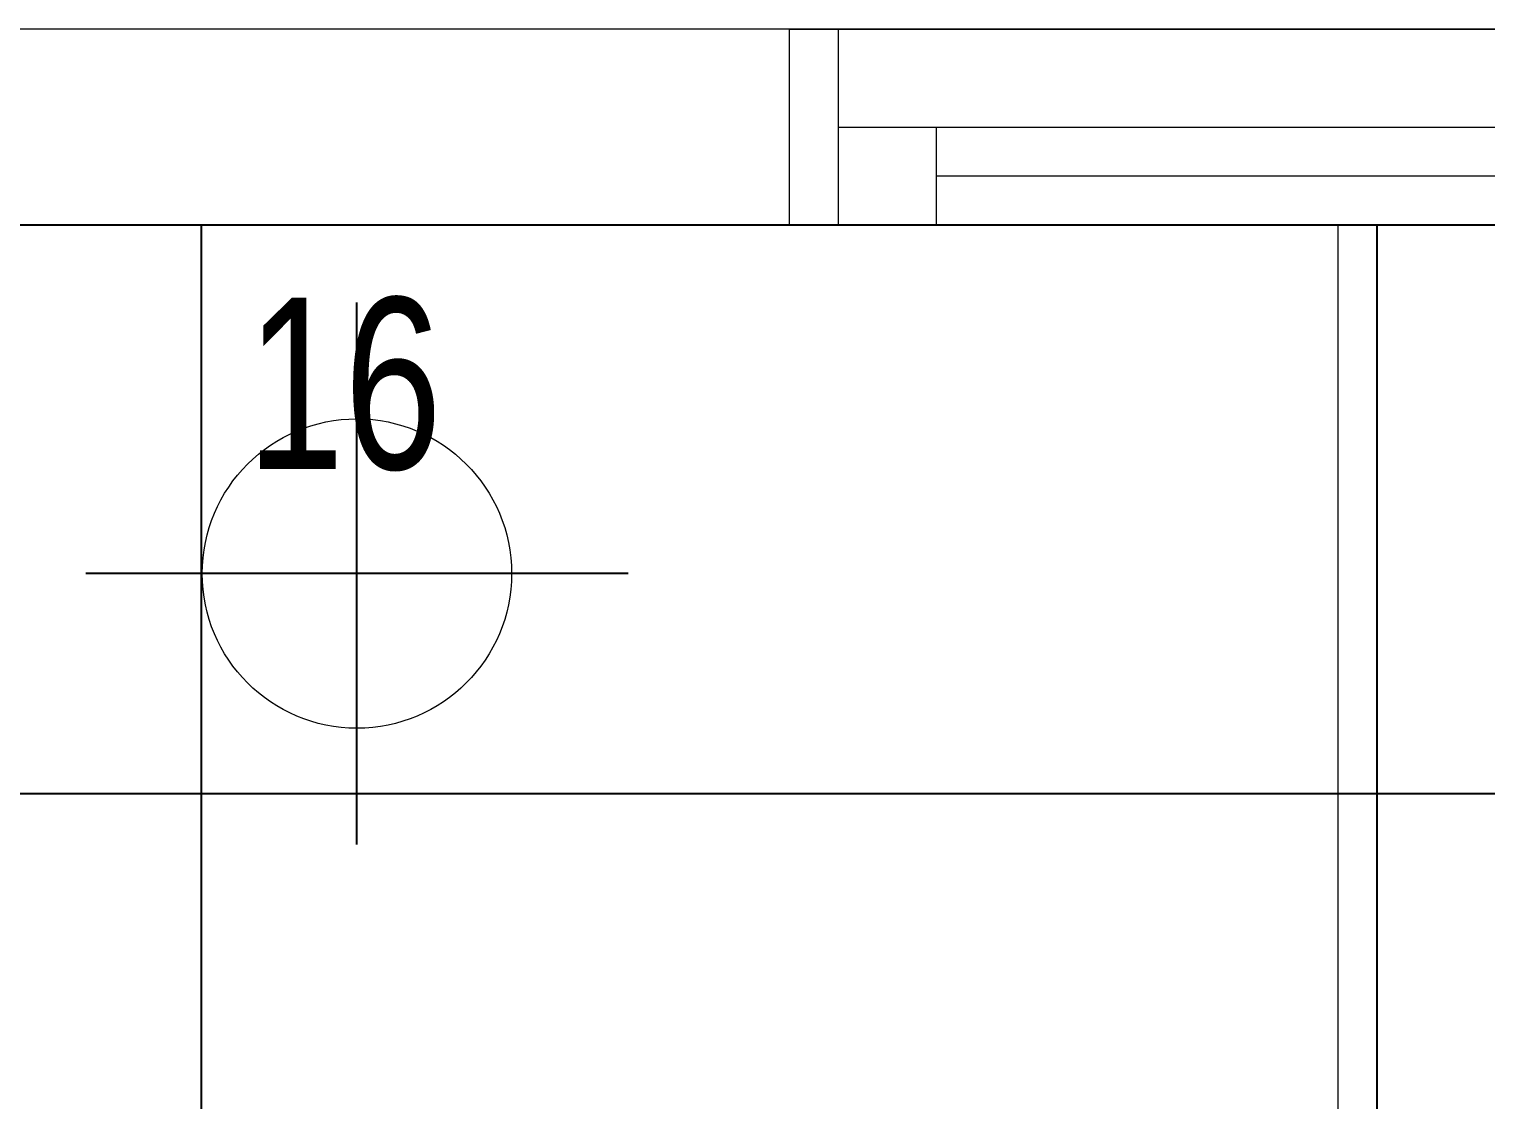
# Model space of a CAD drawing. Extents: x -509638 to 57327, y -29287 to 19916.
# Drawn here: x 39688 to 40431, y -3256 to -2710 of the extents above; entities that cross this region are included whole.
import ezdxf

# ---------------------------------------------------------------- set-up
doc = ezdxf.new("R2010")
doc.units = 0
doc.header["$LTSCALE"] = 0.25
doc.linetypes.add('DASHDOT', pattern=[25.4, 12.7, -6.35, 0, -6.35])
for name, color, linetype, lineweight in [('01-First Floor$0$72_EGR_EQP_TAG', 142, 'Continuous', 5), ('01-First Floor$0$Aluminum', 251, 'Continuous', 5), ('01-First Floor$0$LOADING', 253, 'Continuous', 5), ('01-First Floor$0$NEW Wall', 166, 'Continuous', 5), ('01-First Floor$0$Walls', 251, 'Continuous', 5), ('E-LITE-CLNG-CNDT', 6, 'DASHDOT', 35)]:
    doc.layers.add(name, color=color, linetype=linetype, lineweight=lineweight)
doc.layers.add('01-First Floor$0$FALSE CEILING', color=251, linetype='Continuous')
doc.styles.add('01-First Floor$0$X3G_ENTITY_257CFD', font='swisscl.ttf', dxfattribs={"height": 200})

# ---------------------------------------------------------------- blocks, each defined once
blk = doc.blocks.new('*X116')
at = {"color": 0}
for p, q in [((13, 1), (13, 1)), ((13, 1), (13, 1)), ((13, 1), (13, 1)), ((13, 1), (13, 1)), ((13, 1), (13, 1)), ((13, 1), (13, 1)), ((13, 1), (13, 1)), ((13, 1), (13, 1)), ((13, 1), (13, 1)), ((13, 1), (13, 1)), ((13, 1), (13, 1)), ((13, 1), (13, 1)), ((13, 1), (13, 1)), ((13, 1), (13, 1)), ((13, 1), (13, 1)), ((13, 1), (14, 1)), ((13, 1), (14, 1)), ((13, 1), (14, 1)), ((13, 1), (13, 1)), ((13, 1), (13, 1)), ((13, 1), (13, 1)), ((13, 1), (13, 1)), ((13, 1), (13, 1)), ((13, 1), (13, 1)), ((13, 1), (13, 1)), ((13, 1), (13, 1)), ((13, 1), (13, 1)), ((13, 1), (13, 1)), ((13, 1), (13, 1)), ((13, 1), (13, 1)), ((13, 1), (13, 1)), ((13, 1), (13, 1)), ((13, 1), (13, 1)), ((13, 1), (13, 1)), ((13, 1), (13, 1)), ((13, 1), (13, 1)), ((13, 1), (13, 1)), ((13, 1), (13, 1)), ((13, 1), (13, 1)), ((13, 1), (13, 1)), ((13, 1), (13, 1)), ((13, 1), (13, 1)), ((13, 1), (13, 1)), ((13, 1), (13, 1)), ((13, 1), (13, 1)), ((13, 1), (13, 1)), ((13, 1), (13, 1)), ((13, 1), (13, 1)), ((13, 1), (13, 1)), ((13, 1), (13, 1)), ((13, 1), (13, 1)), ((13, 1), (13, 1)), ((13, 1), (13, 1)), ((13, 1), (13, 1)), ((13, 1), (13, 1)), ((13, 1), (13, 1)), ((13, 1), (13, 1)), ((13, 1), (13, 1)), ((13, 1), (13, 1)), ((13, 1), (13, 1)), ((13, 1), (13, 1)), ((13, 1), (13, 1)), ((13, 1), (13, 1)), ((13, 1), (13, 1)), ((13, 1), (13, 1)), ((13, 1), (13, 1)), ((13, 1), (13, 1)), ((13, 1), (13, 1)), ((13, 1), (13, 1)), ((13, 1), (13, 1)), ((13, 1), (13, 1)), ((13, 1), (13, 1)), ((13, 1), (13, 1)), ((13, 1), (13, 1)), ((13, 1), (13, 1)), ((13, 1), (13, 1)), ((13, 1), (13, 1)), ((13, 1), (13, 1)), ((13, 1), (13, 1)), ((13, 1), (13, 1)), ((13, 1), (13, 1)), ((13, 1), (13, 1)), ((13, 1), (13, 1)), ((13, 1), (13, 1)), ((13, 1), (13, 1)), ((13, 1), (13, 1)), ((13, 1), (13, 1)), ((13, 1), (13, 1)), ((13, 1), (13, 1)), ((13, 1), (13, 1)), ((13, 1), (13, 1)), ((13, 1), (13, 1)), ((13, 1), (13, 1)), ((13, 1), (13, 1)), ((13, 1), (13, 1)), ((13, 1), (13, 1)), ((13, 1), (13, 1)), ((13, 1), (13, 1)), ((13, 1), (13, 1)), ((13, 1), (13, 1)), ((13, 1), (13, 1)), ((13, 1), (13, 1)), ((13, 1), (13, 1)), ((13, 1), (13, 1)), ((13, 1), (13, 1)), ((13, 1), (13, 1)), ((13, 1), (13, 1)), ((13, 1), (13, 1)), ((13, 1), (13, 1)), ((13, 1), (13, 1)), ((13, 1), (13, 1)), ((13, 1), (13, 1)), ((13, 1), (13, 1)), ((13, 1), (13, 1)), ((13, 1), (13, 1)), ((13, 1), (13, 1)), ((13, 1), (13, 1)), ((13, 1), (13, 1)), ((13, 1), (13, 1)), ((13, 1), (13, 1)), ((13, 1), (13, 1)), ((13, 1), (13, 1)), ((13, 1), (13, 1)), ((13, 1), (14, 1)), ((13, 0), (13, 0)), ((13, 0), (13, 0)), ((13, 0), (13, 0)), ((13, 0), (13, 0)), ((13, 0), (13, 0)), ((13, 0), (13, 0)), ((13, 0), (13, 0)), ((13, 0), (13, 0)), ((13, 0), (13, 0)), ((13, 0), (13, 0)), ((13, 0), (13, 0)), ((13, 0), (13, 0)), ((13, 0), (13, 0)), ((13, 0), (13, 0)), ((13, 0), (13, 0)), ((13, 0), (13, 0)), ((13, 0), (13, 0)), ((13, 0), (13, 0)), ((13, 0), (13, 0)), ((13, 0), (13, 0)), ((13, 0), (13, 0)), ((13, 0), (13, 0)), ((13, 0), (13, 0)), ((13, 0), (13, 0)), ((13, 0), (13, 0)), ((13, 0), (13, 0)), ((13, 0), (13, 0)), ((13, 0), (13, 0)), ((13, 0), (13, 0)), ((13, 0), (13, 0)), ((13, 0), (13, 0)), ((13, 0), (13, 0)), ((13, 0), (13, 0)), ((13, 0), (13, 0)), ((13, 0), (13, 0)), ((13, 0), (13, 0)), ((13, 0), (13, 0)), ((13, 0), (13, 0)), ((13, 0), (13, 0)), ((13, 0), (13, 0)), ((13, 0), (13, 0)), ((13, 0), (13, 0)), ((13, 0), (13, 0)), ((13, 0), (13, 0)), ((13, 0), (13, 0)), ((13, 0), (13, 0)), ((13, 0), (13, 0)), ((13, 0), (13, 0)), ((13, 0), (14, 0)), ((13, 0), (14, 0)), ((13, 0), (13, 0)), ((13, 0), (14, 0)), ((14, 1), (14, 1)), ((14, 1), (14, 1)), ((14, 1), (14, 1)), ((14, 1), (14, 1)), ((14, 1), (14, 1)), ((14, 1), (14, 1)), ((14, 1), (14, 1)), ((14, 1), (14, 1)), ((14, 1), (14, 1)), ((14, 1), (14, 1)), ((14, 1), (14, 1)), ((14, 1), (14, 1)), ((14, 1), (14, 1)), ((14, 1), (14, 1)), ((14, 1), (14, 1)), ((14, 1), (14, 1)), ((14, 1), (14, 1)), ((14, 1), (14, 1)), ((14, 1), (14, 1)), ((14, 1), (14, 1)), ((14, 1), (14, 1)), ((14, 1), (14, 1)), ((14, 1), (14, 1)), ((14, 1), (14, 1)), ((14, 1), (14, 1)), ((14, 1), (14, 1)), ((14, 1), (14, 1)), ((14, 1), (14, 1)), ((14, 1), (14, 1)), ((14, 1), (14, 1)), ((14, 1), (14, 1)), ((14, 1), (14, 1)), ((14, 1), (14, 1)), ((14, 1), (14, 1)), ((14, 1), (14, 1)), ((14, 1), (14, 1)), ((14, 1), (14, 1)), ((14, 1), (14, 1)), ((14, 1), (14, 1)), ((14, 1), (14, 1)), ((14, 1), (14, 1)), ((14, 1), (14, 1)), ((14, 1), (14, 1)), ((14, 1), (14, 1)), ((14, 1), (14, 1)), ((14, 1), (14, 1)), ((14, 1), (14, 1)), ((14, 1), (14, 1)), ((14, 1), (14, 1)), ((14, 1), (14, 1)), ((14, 1), (14, 1)), ((14, 1), (14, 1)), ((14, 1), (14, 1)), ((14, 1), (14, 1)), ((14, 1), (14, 1)), ((14, 1), (14, 1)), ((14, 1), (14, 1)), ((14, 1), (14, 1)), ((14, 1), (14, 1)), ((14, 1), (14, 1)), ((14, 1), (14, 1)), ((14, 1), (14, 1)), ((14, 1), (14, 1)), ((14, 1), (14, 1)), ((14, 1), (14, 1)), ((14, 1), (14, 1)), ((14, 1), (14, 1)), ((14, 1), (14, 1)), ((14, 1), (14, 1)), ((14, 1), (14, 1)), ((14, 1), (14, 1)), ((14, 1), (14, 1)), ((14, 1), (14, 1)), ((14, 1), (14, 1)), ((14, 1), (14, 1)), ((14, 1), (14, 1)), ((14, 1), (14, 1)), ((14, 1), (14, 1)), ((14, 1), (14, 1)), ((14, 1), (14, 1)), ((14, 1), (14, 1)), ((14, 1), (14, 1)), ((14, 1), (14, 1)), ((14, 1), (14, 1)), ((14, 1), (14, 1)), ((14, 1), (14, 1)), ((14, 1), (14, 1)), ((14, 1), (14, 1)), ((14, 1), (14, 1)), ((14, 1), (14, 1)), ((14, 1), (14, 1)), ((14, 1), (14, 1)), ((14, 1), (14, 1)), ((14, 1), (14, 1)), ((14, 0), (14, 0)), ((14, 0), (14, 0)), ((14, 0), (14, 0)), ((14, 0), (14, 0)), ((14, 0), (14, 0)), ((14, 0), (14, 0)), ((14, 0), (14, 0)), ((14, 0), (14, 0)), ((14, 0), (14, 0)), ((14, 0), (14, 0)), ((14, 0), (14, 0)), ((14, 0), (14, 0)), ((14, 0), (14, 0)), ((14, 0), (14, 0)), ((14, 0), (14, 0)), ((14, 0), (14, 0)), ((14, 0), (14, 0)), ((14, 0), (14, 0)), ((14, 0), (14, 0)), ((14, 0), (14, 0)), ((14, 0), (14, 0)), ((14, 0), (14, 0)), ((14, 0), (14, 0)), ((14, 0), (14, 0)), ((14, 0), (14, 0)), ((14, 0), (14, 0)), ((14, 0), (14, 0)), ((14, 0), (14, 0)), ((14, 0), (14, 0)), ((14, 0), (14, 0)), ((14, 0), (14, 0)), ((14, 0), (14, 0)), ((14, 0), (14, 0)), ((14, 0), (14, 0)), ((14, 0), (14, 0)), ((14, 0), (14, 0)), ((14, 0), (14, 0)), ((14, 0), (14, 0)), ((14, 0), (14, 0)), ((14, 0), (14, 0)), ((14, 0), (14, 0)), ((14, 0), (14, 0)), ((14, 0), (14, 0)), ((14, 0), (14, 0)), ((14, 0), (14, 0)), ((14, 0), (14, 0)), ((14, 0), (14, 0)), ((14, 0), (14, 0)), ((13, 0), (13, 0)), ((13, 0), (14, 0)), ((13, 0), (13, 0)), ((13, 0), (14, 0)), ((13, 0), (13, 0)), ((13, 0), (14, 0)), ((13, 0), (13, 0)), ((13, 0), (13, 0)), ((13, 0), (13, 0)), ((13, 0), (13, 0)), ((13, 0), (14, 0)), ((13, 0), (13, 0)), ((13, 0), (14, 0)), ((13, 0), (13, 0)), ((13, 0), (14, 0)), ((13, 0), (13, 0)), ((13, 0), (14, 0)), ((13, 0), (13, 0)), ((13, 0), (14, 0)), ((13, 0), (13, 0)), ((13, 0), (14, 0)), ((13, 0), (13, 0)), ((13, 0), (14, 0)), ((13, 0), (13, 0)), ((13, 0), (13, 0)), ((13, 0), (13, 0)), ((13, 0), (14, 0)), ((13, 0), (13, 0)), ((13, 0), (14, 0)), ((13, 0), (13, 0)), ((13, 0), (14, 0)), ((13, 0), (13, 0)), ((13, 0), (14, 0)), ((13, 0), (13, 0)), ((13, 0), (13, 0)), ((13, 0), (13, 0)), ((13, 0), (13, 0)), ((13, 0), (13, 0)), ((13, 0), (13, 0)), ((13, 0), (13, 0)), ((13, 0), (13, 0)), ((13, 0), (13, 0)), ((13, 0), (13, 0)), ((13, 0), (13, 0)), ((13, 0), (13, 0)), ((13, 0), (13, 0)), ((13, 0), (13, 0)), ((13, 0), (13, 0)), ((13, 0), (13, 0)), ((13, 0), (13, 0)), ((13, 0), (13, 0)), ((13, 0), (13, 0)), ((13, 0), (13, 0)), ((13, 0), (13, 0)), ((13, 0), (13, 0)), ((13, 0), (13, 0)), ((13, 0), (13, 0)), ((13, 0), (13, 0)), ((13, 0), (13, 0)), ((13, 0), (13, 0)), ((13, 0), (13, 0)), ((13, 0), (13, 0)), ((13, 0), (13, 0)), ((13, 0), (13, 0)), ((13, -1), (13, -1)), ((13, -1), (13, -1)), ((13, -1), (13, -1)), ((13, -1), (13, -1)), ((13, -1), (13, -1)), ((13, -1), (14, -1)), ((13, -1), (13, -1)), ((14, 0), (14, 0)), ((14, 0), (14, 0)), ((14, 0), (14, 0)), ((14, 0), (14, 0)), ((14, 0), (14, 0)), ((14, 0), (14, 0)), ((14, 0), (14, 0)), ((14, 0), (14, 0)), ((14, 0), (14, 0)), ((14, 0), (14, 0)), ((14, 0), (14, 0)), ((14, 0), (14, 0)), ((14, 0), (14, 0)), ((14, 0), (14, 0)), ((14, 0), (14, 0)), ((13, 0), (14, 0)), ((14, 0), (14, 0)), ((14, 0), (14, 0)), ((14, 0), (14, 0)), ((14, 0), (14, 0)), ((14, 0), (14, 0)), ((14, 0), (14, 0)), ((14, 0), (14, 0)), ((14, 0), (14, 0)), ((14, 0), (14, 0)), ((14, 0), (14, 0)), ((14, 0), (14, 0)), ((14, 0), (14, 0)), ((14, 0), (14, 0)), ((14, 0), (14, 0)), ((14, 0), (14, 0)), ((14, 0), (14, 0)), ((14, 0), (14, 0)), ((14, 0), (14, 0)), ((14, 0), (14, 0)), ((14, 0), (14, 0)), ((14, 0), (14, 0)), ((14, 0), (14, 0)), ((14, 0), (14, 0)), ((14, 0), (14, 0)), ((14, 0), (14, 0)), ((14, 0), (14, 0)), ((14, 0), (14, 0)), ((14, 0), (14, 0)), ((14, 0), (14, 0)), ((14, 0), (14, 0)), ((14, 0), (14, 0)), ((14, 0), (14, 0)), ((14, 0), (14, 0)), ((14, 0), (14, 0)), ((14, -1), (14, -1)), ((14, -1), (14, -1)), ((14, -1), (14, -1)), ((14, -1), (14, -1)), ((14, -1), (14, -1))]:
    blk.add_line(p, q, dxfattribs=at)
blk = doc.blocks.new('*X115')
at = {"color": 0}
for p, q in [((5, 3), (5, 3)), ((5, 3), (5, 3)), ((5, 3), (5, 3)), ((5, 3), (5, 3)), ((5, 3), (5, 3)), ((5, 3), (5, 3)), ((5, 3), (5, 3)), ((5, 3), (5, 3)), ((5, 3), (5, 3)), ((5, 3), (5, 3)), ((5, 3), (5, 3)), ((5, 3), (5, 3)), ((5, 3), (5, 3)), ((5, 3), (5, 3)), ((5, 3), (5, 3)), ((5, 3), (5, 3)), ((5, 3), (5, 3)), ((5, 3), (5, 3)), ((5, 3), (5, 3)), ((5, 3), (5, 3)), ((5, 3), (5, 3)), ((5, 3), (5, 3)), ((5, 3), (5, 3)), ((5, 3), (5, 3)), ((5, 3), (5, 3)), ((5, 3), (5, 3)), ((5, 3), (5, 3)), ((5, 3), (5, 3)), ((5, 3), (5, 3)), ((5, 3), (5, 3)), ((5, 3), (5, 3)), ((5, 3), (5, 3)), ((5, 3), (5, 3)), ((5, 3), (5, 3)), ((5, 3), (5, 3)), ((5, 3), (5, 3)), ((5, 3), (5, 3)), ((5, 3), (5, 3)), ((5, 3), (5, 3)), ((5, 3), (5, 3)), ((5, 3), (5, 3)), ((5, 3), (5, 3)), ((5, 3), (5, 3)), ((5, 3), (5, 3)), ((5, 3), (5, 3)), ((5, 3), (5, 3)), ((5, 3), (5, 3)), ((5, 3), (5, 3)), ((5, 3), (5, 3)), ((5, 3), (5, 3)), ((5, 3), (5, 3)), ((5, 3), (5, 3)), ((5, 3), (5, 3)), ((5, 3), (5, 3)), ((5, 3), (5, 3)), ((5, 3), (5, 3)), ((5, 3), (5, 3)), ((5, 3), (5, 3)), ((5, 3), (5, 3)), ((5, 3), (5, 3)), ((5, 3), (5, 3)), ((5, 3), (5, 3)), ((5, 3), (5, 3)), ((5, 3), (5, 3)), ((5, 3), (5, 3)), ((5, 3), (5, 3)), ((6, 3), (5, 3)), ((5, 3), (5, 3)), ((6, 3), (5, 3)), ((5, 3), (5, 3)), ((6, 3), (5, 3)), ((5, 3), (5, 3)), ((6, 3), (5, 3)), ((5, 3), (5, 3)), ((5, 3), (5, 3)), ((5, 3), (5, 3)), ((5, 3), (5, 3)), ((5, 3), (5, 3)), ((5, 3), (5, 3)), ((5, 3), (5, 3)), ((5, 3), (5, 3)), ((5, 3), (5, 3)), ((5, 3), (5, 3)), ((5, 3), (5, 3)), ((5, 3), (5, 3)), ((5, 3), (5, 3)), ((5, 3), (5, 3)), ((5, 3), (5, 3)), ((5, 3), (5, 3)), ((5, 3), (5, 3)), ((5, 3), (5, 3)), ((5, 3), (5, 3)), ((5, 3), (5, 3)), ((5, 3), (5, 3)), ((5, 3), (5, 3)), ((5, 3), (5, 3)), ((6, 3), (6, 3)), ((6, 3), (6, 3)), ((6, 3), (6, 3)), ((6, 3), (6, 3)), ((6, 3), (6, 3)), ((6, 3), (6, 3)), ((6, 3), (6, 3)), ((6, 3), (6, 3)), ((6, 3), (6, 3)), ((6, 3), (6, 3)), ((6, 3), (6, 3)), ((6, 3), (6, 3)), ((6, 3), (6, 3)), ((6, 3), (6, 3)), ((6, 3), (6, 3)), ((6, 3), (6, 3)), ((6, 3), (6, 3)), ((6, 3), (6, 3)), ((6, 3), (6, 3)), ((6, 3), (6, 3)), ((6, 3), (6, 3)), ((6, 3), (6, 3)), ((6, 3), (6, 3)), ((6, 3), (6, 3)), ((6, 3), (6, 3)), ((6, 3), (6, 3)), ((6, 3), (6, 3)), ((6, 3), (6, 3)), ((6, 3), (6, 3)), ((6, 3), (6, 3)), ((6, 3), (6, 3)), ((6, 3), (6, 3)), ((6, 3), (6, 3)), ((6, 3), (6, 3)), ((6, 3), (6, 3)), ((6, 3), (6, 3)), ((6, 3), (6, 3)), ((6, 3), (6, 3)), ((6, 3), (6, 3)), ((6, 3), (6, 3)), ((6, 3), (6, 3)), ((6, 3), (6, 3)), ((6, 3), (6, 3)), ((6, 3), (6, 3)), ((6, 3), (6, 3)), ((6, 3), (6, 3)), ((6, 3), (6, 3)), ((6, 3), (6, 3)), ((6, 3), (6, 3)), ((6, 3), (6, 3)), ((6, 3), (6, 3)), ((6, 3), (6, 3)), ((6, 3), (6, 3)), ((6, 3), (6, 3)), ((6, 3), (6, 3)), ((6, 3), (6, 3)), ((6, 3), (6, 3)), ((6, 3), (6, 3)), ((6, 3), (6, 3)), ((6, 3), (6, 3)), ((6, 3), (6, 3)), ((6, 3), (6, 3)), ((6, 3), (6, 3)), ((6, 3), (6, 3)), ((6, 3), (6, 3)), ((6, 3), (6, 3)), ((6, 3), (6, 3)), ((6, 3), (6, 3)), ((6, 3), (6, 3)), ((6, 3), (6, 3)), ((6, 3), (6, 3)), ((6, 3), (6, 3)), ((6, 3), (6, 3)), ((6, 3), (6, 3)), ((6, 3), (6, 3)), ((6, 3), (6, 3)), ((6, 3), (6, 3)), ((6, 3), (6, 3)), ((6, 3), (6, 3)), ((6, 3), (6, 3)), ((6, 3), (6, 3)), ((6, 3), (6, 3)), ((6, 3), (6, 3)), ((6, 3), (6, 3)), ((6, 3), (6, 3)), ((6, 3), (6, 3)), ((6, 3), (6, 3)), ((6, 3), (6, 3)), ((6, 3), (6, 3)), ((6, 3), (6, 3)), ((6, 3), (6, 3)), ((6, 3), (6, 3)), ((6, 3), (6, 3)), ((6, 3), (6, 3)), ((6, 3), (6, 3)), ((6, 3), (6, 3)), ((6, 3), (6, 3)), ((6, 3), (6, 3)), ((6, 3), (6, 3)), ((6, 3), (6, 3)), ((6, 3), (6, 3)), ((6, 3), (6, 3)), ((6, 3), (6, 3)), ((6, 3), (6, 3)), ((6, 3), (6, 3)), ((6, 3), (6, 3)), ((6, 3), (6, 3)), ((6, 3), (6, 3)), ((6, 3), (6, 3)), ((6, 3), (6, 3)), ((6, 3), (6, 3)), ((6, 3), (6, 3)), ((6, 3), (6, 3)), ((6, 3), (6, 3)), ((6, 3), (6, 3)), ((6, 3), (6, 3)), ((6, 3), (6, 3)), ((6, 3), (6, 3)), ((6, 3), (6, 3)), ((6, 3), (6, 3)), ((6, 3), (6, 3)), ((6, 3), (6, 3)), ((6, 3), (6, 3)), ((6, 3), (6, 3)), ((6, 3), (6, 3)), ((6, 3), (6, 3)), ((6, 3), (6, 3)), ((6, 3), (6, 3)), ((6, 3), (6, 3)), ((6, 3), (6, 3)), ((6, 3), (6, 3)), ((6, 3), (6, 3)), ((6, 3), (6, 3)), ((6, 3), (6, 3)), ((6, 3), (6, 3)), ((6, 3), (6, 3)), ((6, 3), (6, 3)), ((6, 3), (6, 3)), ((6, 3), (6, 3)), ((6, 3), (6, 3)), ((6, 3), (6, 3)), ((6, 3), (6, 3)), ((6, 3), (6, 3)), ((6, 3), (6, 3)), ((6, 3), (6, 3)), ((6, 3), (6, 3)), ((6, 3), (6, 3)), ((6, 3), (6, 3)), ((6, 3), (6, 3)), ((6, 3), (6, 3)), ((6, 3), (6, 3)), ((6, 3), (6, 3)), ((6, 3), (6, 3)), ((6, 3), (6, 3)), ((6, 3), (6, 3)), ((6, 3), (6, 3)), ((6, 3), (6, 3)), ((6, 3), (6, 3)), ((6, 3), (6, 3)), ((6, 3), (6, 3)), ((6, 3), (6, 3)), ((6, 3), (6, 3)), ((6, 3), (6, 3)), ((6, 3), (6, 3)), ((6, 3), (6, 3)), ((6, 3), (6, 3)), ((6, 3), (6, 3)), ((6, 3), (6, 3)), ((6, 3), (6, 3)), ((6, 3), (6, 3)), ((6, 3), (6, 3)), ((6, 3), (6, 3)), ((6, 3), (6, 3)), ((6, 3), (6, 3)), ((6, 3), (6, 3)), ((6, 3), (6, 3)), ((6, 3), (6, 3)), ((6, 3), (6, 3)), ((6, 3), (6, 3)), ((6, 3), (6, 3)), ((6, 3), (6, 3)), ((6, 3), (6, 3)), ((6, 3), (6, 3)), ((6, 3), (6, 3)), ((6, 3), (6, 3)), ((6, 3), (6, 3)), ((6, 3), (6, 3)), ((6, 3), (6, 3)), ((6, 3), (6, 3)), ((6, 3), (6, 3)), ((6, 3), (6, 3)), ((6, 3), (6, 3)), ((6, 3), (6, 3)), ((6, 3), (6, 3)), ((6, 3), (6, 3)), ((6, 3), (6, 3)), ((6, 3), (6, 3)), ((6, 3), (6, 3)), ((6, 3), (6, 3)), ((6, 3), (6, 3)), ((6, 3), (6, 3)), ((6, 3), (6, 3)), ((6, 3), (6, 3)), ((6, 3), (6, 3)), ((6, 3), (5, 3)), ((6, 3), (5, 3)), ((6, 3), (5, 3)), ((6, 3), (5, 3)), ((6, 3), (5, 3)), ((6, 3), (6, 3)), ((6, 3), (6, 3)), ((6, 3), (6, 3)), ((6, 3), (6, 3)), ((6, 3), (6, 3)), ((6, 3), (6, 3)), ((6, 3), (6, 3)), ((6, 3), (6, 3)), ((6, 3), (6, 3)), ((6, 3), (6, 3)), ((6, 3), (6, 3)), ((6, 3), (6, 3)), ((6, 3), (6, 3)), ((6, 3), (6, 3)), ((6, 3), (6, 3)), ((6, 3), (6, 3)), ((6, 3), (6, 3)), ((6, 3), (6, 3)), ((6, 3), (6, 3)), ((6, 3), (6, 3)), ((6, 3), (6, 3)), ((6, 3), (6, 3)), ((6, 3), (6, 3)), ((6, 3), (6, 3)), ((6, 3), (6, 3)), ((6, 3), (6, 3)), ((6, 3), (6, 3)), ((6, 3), (6, 3)), ((6, 3), (6, 3)), ((6, 3), (6, 3)), ((6, 3), (6, 3)), ((6, 3), (6, 3)), ((6, 3), (6, 3)), ((6, 3), (6, 3)), ((6, 3), (6, 3)), ((6, 3), (6, 3)), ((6, 3), (6, 3)), ((6, 3), (6, 3)), ((6, 3), (6, 3)), ((6, 3), (6, 3)), ((6, 3), (6, 3)), ((6, 3), (6, 3)), ((6, 3), (6, 3)), ((6, 3), (6, 3)), ((6, 3), (6, 3)), ((6, 3), (6, 3)), ((6, 3), (6, 3)), ((6, 3), (6, 3)), ((6, 3), (6, 3)), ((6, 3), (6, 3)), ((6, 3), (6, 3)), ((6, 3), (6, 3)), ((6, 3), (6, 3)), ((6, 3), (6, 3)), ((6, 3), (6, 3)), ((6, 3), (6, 3)), ((6, 3), (6, 3)), ((6, 3), (6, 3)), ((6, 3), (6, 3)), ((6, 3), (6, 3)), ((6, 3), (6, 3)), ((6, 3), (6, 3)), ((6, 3), (6, 3)), ((6, 3), (6, 3)), ((6, 3), (6, 3)), ((6, 3), (6, 3)), ((6, 3), (6, 3)), ((6, 3), (6, 3)), ((6, 3), (6, 3)), ((6, 3), (6, 3)), ((6, 3), (6, 3)), ((6, 3), (6, 3)), ((6, 3), (6, 3)), ((6, 3), (6, 3)), ((6, 3), (6, 3)), ((6, 3), (6, 3)), ((6, 3), (6, 3)), ((6, 3), (6, 3)), ((6, 3), (6, 3)), ((6, 3), (6, 3)), ((6, 3), (6, 3)), ((6, 3), (6, 3)), ((6, 3), (6, 3)), ((6, 3), (6, 3)), ((6, 3), (6, 3)), ((6, 3), (6, 3)), ((6, 3), (6, 3)), ((6, 3), (6, 3)), ((6, 3), (6, 3)), ((6, 3), (6, 3)), ((6, 3), (6, 3)), ((6, 3), (6, 3)), ((6, 3), (6, 3)), ((6, 3), (6, 3)), ((6, 3), (6, 3)), ((6, 3), (6, 3)), ((6, 3), (6, 3)), ((6, 3), (6, 3)), ((6, 3), (6, 3)), ((6, 3), (6, 3)), ((6, 3), (6, 3)), ((6, 3), (6, 3)), ((6, 3), (6, 3)), ((6, 3), (6, 3)), ((6, 3), (6, 3)), ((6, 3), (6, 3)), ((6, 3), (6, 3)), ((6, 3), (6, 3)), ((6, 3), (6, 3)), ((6, 3), (6, 3)), ((6, 3), (6, 3)), ((6, 3), (6, 3)), ((6, 3), (6, 3)), ((6, 3), (6, 3)), ((6, 3), (6, 3)), ((6, 3), (6, 3)), ((6, 3), (6, 3)), ((6, 3), (6, 3)), ((6, 3), (6, 3)), ((6, 3), (6, 3)), ((6, 3), (6, 3)), ((6, 3), (6, 3)), ((6, 3), (6, 3)), ((6, 3), (6, 3)), ((6, 3), (6, 3)), ((6, 3), (6, 3)), ((6, 3), (6, 3)), ((6, 3), (6, 3)), ((6, 3), (6, 3)), ((6, 3), (6, 3)), ((6, 3), (6, 3)), ((6, 3), (6, 3)), ((6, 3), (6, 3)), ((6, 3), (6, 3)), ((6, 3), (6, 3)), ((6, 3), (6, 3)), ((6, 3), (6, 3)), ((6, 3), (6, 3)), ((6, 3), (6, 3)), ((6, 3), (6, 3)), ((6, 3), (6, 3)), ((6, 3), (6, 3)), ((6, 3), (6, 3)), ((6, 3), (6, 3)), ((6, 3), (6, 3)), ((6, 3), (6, 3)), ((6, 3), (6, 3)), ((6, 3), (6, 3)), ((6, 3), (6, 3)), ((6, 3), (6, 3)), ((6, 3), (6, 3)), ((6, 3), (6, 3)), ((6, 3), (6, 3)), ((6, 3), (6, 3)), ((6, 3), (6, 3)), ((6, 3), (6, 3)), ((6, 3), (6, 3)), ((6, 3), (6, 3)), ((6, 3), (6, 3)), ((6, 3), (6, 3)), ((6, 3), (6, 3)), ((6, 3), (6, 3)), ((6, 3), (6, 3)), ((6, 3), (6, 3)), ((6, 3), (6, 3)), ((6, 3), (6, 3)), ((6, 3), (6, 3)), ((6, 3), (6, 3)), ((6, 3), (6, 3)), ((6, 3), (6, 3)), ((6, 3), (6, 3)), ((6, 3), (6, 3)), ((6, 3), (6, 3)), ((6, 3), (6, 3)), ((6, 3), (6, 3)), ((6, 3), (6, 3)), ((6, 3), (6, 3)), ((6, 3), (6, 3)), ((6, 3), (6, 3)), ((6, 3), (6, 3)), ((6, 3), (6, 3)), ((6, 3), (6, 3)), ((6, 3), (6, 3)), ((6, 3), (6, 3)), ((6, 3), (6, 3)), ((6, 3), (6, 3)), ((6, 3), (6, 3)), ((6, 3), (6, 3)), ((6, 3), (6, 3)), ((6, 3), (6, 3)), ((6, 3), (6, 3)), ((6, 3), (6, 3)), ((6, 3), (6, 3)), ((6, 3), (6, 3)), ((6, 3), (6, 3)), ((6, 3), (6, 3)), ((6, 3), (6, 3)), ((6, 3), (6, 3)), ((6, 3), (6, 3)), ((6, 3), (6, 3)), ((6, 3), (6, 3)), ((6, 3), (6, 3)), ((6, 3), (6, 3)), ((6, 3), (6, 3)), ((6, 3), (6, 3)), ((6, 3), (6, 3)), ((6, 3), (6, 3)), ((6, 3), (6, 3)), ((6, 3), (6, 3)), ((6, 3), (6, 3)), ((6, 3), (6, 3)), ((6, 3), (6, 3)), ((6, 3), (6, 3)), ((6, 3), (6, 3)), ((6, 3), (6, 3)), ((6, 3), (6, 3)), ((6, 3), (6, 3)), ((6, 3), (6, 3)), ((6, 3), (6, 3)), ((6, 3), (6, 3)), ((6, 3), (6, 3)), ((6, 3), (6, 3)), ((6, 3), (6, 3)), ((6, 3), (6, 3)), ((6, 3), (6, 3)), ((6, 3), (6, 3)), ((6, 3), (6, 3)), ((6, 3), (6, 3)), ((6, 3), (6, 3)), ((6, 3), (6, 3)), ((6, 3), (6, 3)), ((6, 3), (6, 3)), ((6, 3), (6, 3)), ((6, 3), (6, 3)), ((6, 3), (6, 3)), ((6, 3), (6, 3)), ((6, 3), (6, 3)), ((6, 3), (6, 3)), ((6, 3), (6, 3)), ((6, 3), (6, 3)), ((6, 3), (6, 3)), ((6, 3), (6, 3)), ((6, 3), (6, 3)), ((6, 3), (6, 3)), ((6, 3), (6, 3)), ((6, 3), (6, 3)), ((6, 3), (6, 3)), ((6, 3), (6, 3)), ((6, 3), (6, 3)), ((6, 3), (6, 3)), ((6, 3), (6, 3)), ((6, 3), (6, 3)), ((6, 3), (6, 3)), ((6, 3), (6, 3)), ((6, 3), (6, 3)), ((6, 3), (6, 3)), ((6, 3), (6, 3)), ((6, 3), (6, 3)), ((6, 3), (6, 3)), ((6, 3), (6, 3)), ((6, 3), (6, 3)), ((6, 3), (6, 3)), ((6, 3), (6, 3)), ((6, 3), (6, 3)), ((6, 3), (6, 3)), ((6, 3), (6, 3)), ((6, 3), (6, 3)), ((6, 3), (6, 3)), ((6, 3), (6, 3)), ((6, 3), (6, 3)), ((6, 3), (6, 3)), ((6, 3), (6, 3)), ((6, 3), (6, 3)), ((6, 3), (6, 3)), ((6, 3), (6, 3)), ((6, 3), (6, 3)), ((6, 3), (6, 3)), ((6, 3), (6, 3)), ((6, 3), (6, 3)), ((6, 3), (6, 3)), ((6, 3), (6, 3)), ((6, 3), (6, 3)), ((6, 3), (6, 3)), ((6, 3), (6, 3)), ((6, 3), (6, 3)), ((6, 3), (6, 3)), ((6, 3), (6, 3)), ((6, 3), (6, 3)), ((6, 3), (6, 3)), ((6, 3), (6, 3)), ((6, 3), (6, 3)), ((6, 3), (6, 3)), ((6, 3), (6, 3)), ((6, 3), (6, 3)), ((6, 3), (6, 3)), ((6, 3), (6, 3)), ((6, 3), (6, 3)), ((6, 3), (6, 3)), ((6, 3), (6, 3)), ((6, 3), (6, 3)), ((6, 3), (6, 3)), ((6, 3), (6, 3)), ((6, 3), (6, 3)), ((6, 3), (6, 3)), ((6, 3), (6, 3)), ((6, 3), (6, 3)), ((6, 3), (6, 3)), ((6, 3), (6, 3)), ((6, 3), (6, 3)), ((6, 3), (6, 3)), ((6, 3), (6, 3)), ((6, 3), (6, 3)), ((6, 3), (6, 3)), ((6, 3), (6, 3)), ((6, 3), (6, 3)), ((6, 3), (6, 3)), ((6, 3), (6, 3))]:
    blk.add_line(p, q, dxfattribs=at)
blk = doc.blocks.new('01-First Floor$0$GF21043-P')
at = {"color": 0}
for p, q in [((0.8, 0.75), (-0.8, 0.75)), ((0.8, 0), (0.8, 0.75))]:
    blk.add_line(p, q, dxfattribs=at)
for points in [[(0.8, 0.75), (0.8, 0.75), (0.8, 0.75), (0.8, 0.75), (0.8, 0.75), (0.8, 0.75), (0.8, 0.75), (0.8, 0.75), (0.8, 0.75), (0.8, 0.75), (0.8, 0.75), (0.8, 0.75), (0.8, 0.75), (0.8, 0.75), (0.8, 0.75), (0.8, 0.75), (0.8, 0.75), (0.8, 0.75), (0.8, 0.75), (0.8, 0.75), (0.8, 0.75), (0.8, 0.75), (0.8, 0.75), (0.8, 0.75), (0.8, 0.75), (0.8, 0.75), (0.8, 0.75), (0.8, 0.75), (0.8, 0.75), (0.8, 0.75), (0.8, 0.75), (0.8, 0.75), (0.8, 0.75), (0.8, 0.75), (0.8, 0.75), (0.8, 0.75), (0.8, 0.75), (0.8, 0.75), (0.8, 0.75), (0.8, 0.75), (0.8, 0.75), (0.8, 0.75), (0.8, 0.75), (0.8, 0.75), (0.8, 0.75), (0.8, 0.75), (0.8, 0.75), (0.8, 0.75), (0.8, 0.75), (0.8, 0.75), (0.8, 0.75), (0.8, 0.75), (0.8, 0.75), (0.8, 0.75), (0.8, 0.75), (0.8, 0.75), (0.8, 0.75), (0.8, 0.75), (0.8, 0.75), (0.8, 0.75), (0.8, 0.75), (0.8, 0.75), (0.8, 0.75), (0.8, 0.75), (0.8, 0.75), (0.8, 0.75), (0.8, 0.75), (0.8, 0.75), (0.8, 0.75), (0.8, 0.75), (0.8, 0.75), (0.8, 0.75), (0.8, 0.75), (0.8, 0.75), (0.8, 0.75), (0.8, 0.75), (0.8, 0.75), (0.8, 0.75), (0.8, 0.75), (0.8, 0.75), (0.8, 0.75), (0.8, 0.75), (0.8, 0.75), (0.8, 0.75), (0.8, 0.75), (0.8, 0.75), (0.8, 0.75), (0.8, 0.75), (0.8, 0.75), (0.8, 0.75), (0.8, 0.75), (0.8, 0.75), (0.8, 0.75), (0.8, 0.75), (0.8, 0.75), (0.8, 0.75), (0.8, 0.75), (0.8, 0.75), (0.8, 0.75), (0.8, 0.75), (0.8, 0.75), (0.8, 0.75), (0.8, 0.75), (0.8, 0.75), (0.8, 0.75), (0.8, 0.75), (0.8, 0.75), (0.8, 0.75), (0.8, 0.75), (0.8, 0.75), (0.8, 0.75), (0.8, 0.75), (0.8, 0.75), (0.8, 0.75), (0.8, 0.75), (0.8, 0.75), (0.8, 0.75), (0.8, 0.75), (0.8, 0.75), (0.8, 0.75), (0.8, 0.75), (0.8, 0.75), (0.8, 0.75), (0.8, 0.75), (0.8, 0.75), (0.8, 0.75), (0.8, 0.75), (0.8, 0.75), (0.8, 0.75), (0.8, 0.75), (0.8, 0.75), (0.8, 0.75), (0.8, 0.75), (0.8, 0.75), (0.8, 0.75), (0.8, 0.75), (0.8, 0.75), (0.8, 0.75), (0.8, 0.75), (0.8, 0.75), (0.8, 0.75), (0.8, 0.75), (0.8, 0.75), (0.8, 0.75), (0.8, 0.75), (0.8, 0.75), (0.8, 0.75), (0.8, 0.75), (0.8, 0.75), (0.8, 0.75), (0.8, 0.75), (0.8, 0.75), (0.8, 0.75), (0.8, 0.75), (0.8, 0.75), (0.8, 0.75), (0.8, 0.75), (0.8, 0.75), (0.8, 0.75), (0.8, 0.75), (0.8, 0.75), (0.8, 0.75), (0.8, 0.75), (0.8, 0.75), (0.8, 0.75), (0.8, 0.75), (0.8, 0.75), (0.8, 0.75), (0.8, 0.75), (0.8, 0.75), (0.8, 0.75), (0.8, 0.75), (0.8, 0.75), (0.8, 0.75), (0.8, 0.75), (0.8, 0.75), (0.8, 0.75), (0.8, 0.75), (0.8, 0.75), (0.8, 0.75), (0.8, 0.75), (0.8, 0.75), (0.8, 0.75), (0.8, 0.75), (0.8, 0.75), (0.8, 0.75), (0.8, 0.75), (0.8, 0.75), (0.8, 0.75), (0.8, 0.75), (0.8, 0.75), (0.8, 0.75), (0.8, 0.75), (0.8, 0.75), (0.8, 0.75), (0.8, 0.75), (0.8, 0.75), (0.8, 0.75), (0.8, 0.75), (0.8, 0.75), (0.8, 0.75), (0.8, 0.75), (0.8, 0.75), (0.8, 0.75), (0.8, 0.75), (0.8, 0.75), (0.8, 0.75), (0.8, 0.75), (0.8, 0.75), (0.8, 0.75), (0.8, 0.75), (0.8, 0.75), (0.8, 0.75), (0.8, 0.75), (0.8, 0.75), (0.8, 0.75), (0.8, 0.75), (0.8, 0.75), (0.8, 0.75), (0.8, 0.75), (0.8, 0.75), (0.8, 0.75), (0.8, 0.75), (0.8, 0.75), (0.8, 0.75), (0.8, 0.75), (0.8, 0.75), (0.8, 0.75), (0.8, 0.75), (0.8, 0.75), (0.8, 0.75), (0.8, 0.75), (0.8, 0.75), (0.8, 0.75), (0.8, 0.75), (0.8, 0.75), (0.8, 0.75), (0.8, 0.75), (0.8, 0.75), (0.8, 0.75), (0.8, 0.75), (0.8, 0.75), (0.8, 0.75), (0.8, 0.75), (0.8, 0.75), (0.8, 0.75), (0.8, 0.75), (0.8, 0.75), (0.8, 0.75), (0.8, 0.75), (0.8, 0.75), (0.8, 0.75), (0.8, 0.75), (0.8, 0.75), (0.8, 0.75), (0.8, 0.75), (0.8, 0.75), (0.8, 0.75), (0.8, 0.75), (0.8, 0.75), (0.8, 0.75), (0.8, 0.75), (0.8, 0.75), (0.8, 0.75), (0.8, 0.75), (0.8, 0.75), (0.8, 0.75), (0.8, 0.75), (0.8, 0.75), (0.8, 0.75), (0.8, 0.75), (0.8, 0.75), (0.8, 0.75), (0.8, 0.75), (0.8, 0.75), (0.8, 0.75), (0.8, 0.75)], [(0.8, 0.75), (0.8, 0.75), (0.8, 0.75), (0.8, 0.75), (0.8, 0.75), (0.8, 0.75), (0.8, 0.75), (0.8, 0.75), (0.8, 0.75), (0.8, 0.75), (0.8, 0.75), (0.8, 0.75), (0.8, 0.75), (0.8, 0.75), (0.8, 0.75), (0.8, 0.75), (0.8, 0.75), (0.8, 0.75), (0.8, 0.75), (0.8, 0.75), (0.8, 0.75), (0.8, 0.75), (0.8, 0.75), (0.8, 0.75), (0.8, 0.75), (0.8, 0.75), (0.8, 0.75), (0.8, 0.75), (0.8, 0.75), (0.8, 0.75), (0.8, 0.75), (0.8, 0.75), (0.8, 0.75), (0.8, 0.75), (0.8, 0.75), (0.8, 0.75), (0.8, 0.75), (0.8, 0.75), (0.8, 0.75), (0.8, 0.75), (0.8, 0.75), (0.8, 0.75), (0.8, 0.75), (0.8, 0.75), (0.8, 0.75), (0.8, 0.75), (0.8, 0.75), (0.8, 0.75), (0.8, 0.75), (0.8, 0.75), (0.8, 0.75), (0.8, 0.75), (0.8, 0.75), (0.8, 0.75), (0.8, 0.75), (0.8, 0.75), (0.8, 0.75), (0.8, 0.75), (0.8, 0.75), (0.8, 0.75), (0.8, 0.75), (0.8, 0.75), (0.8, 0.75), (0.8, 0.75), (0.8, 0.75), (0.8, 0.75), (0.8, 0.75), (0.8, 0.75), (0.8, 0.75), (0.8, 0.75), (0.8, 0.75), (0.8, 0.75), (0.8, 0.75), (0.8, 0.75), (0.8, 0.75), (0.8, 0.75), (0.8, 0.75), (0.8, 0.75), (0.8, 0.75), (0.8, 0.75), (0.8, 0.75), (0.8, 0.75), (0.8, 0.75), (0.8, 0.75), (0.8, 0.75), (0.8, 0.75), (0.8, 0.75), (0.8, 0.75), (0.8, 0.75), (0.8, 0.75), (0.8, 0.75), (0.8, 0.75), (0.8, 0.75), (0.8, 0.75), (0.8, 0.75), (0.8, 0.75), (0.8, 0.75), (0.8, 0.75), (0.8, 0.75), (0.8, 0.75), (0.8, 0.75), (0.8, 0.75), (0.8, 0.75), (0.8, 0.75), (0.8, 0.75), (0.8, 0.75), (0.8, 0.75), (0.8, 0.75), (0.8, 0.75), (0.8, 0.75), (0.8, 0.75), (0.8, 0.75), (0.8, 0.75), (0.8, 0.75), (0.8, 0.75), (0.8, 0.75), (0.8, 0.75), (0.8, 0.75), (0.8, 0.75), (0.8, 0.75), (0.8, 0.75), (0.8, 0.75), (0.8, 0.75), (0.8, 0.75), (0.8, 0.75), (0.8, 0.75), (0.8, 0.75), (0.8, 0.75), (0.8, 0.75), (0.8, 0.75), (0.8, 0.75), (0.8, 0.75), (0.8, 0.75), (0.8, 0.75), (0.8, 0.75), (0.8, 0.75), (0.8, 0.75), (0.8, 0.75), (0.8, 0.75), (0.8, 0.75), (0.8, 0.75), (0.8, 0.75), (0.8, 0.75), (0.8, 0.75), (0.8, 0.75), (0.8, 0.75), (0.8, 0.75), (0.8, 0.75), (0.8, 0.75), (0.8, 0.75), (0.8, 0.75), (0.8, 0.75), (0.8, 0.75), (0.8, 0.75), (0.8, 0.75), (0.8, 0.75), (0.8, 0.75), (0.8, 0.75), (0.8, 0.75), (0.8, 0.75), (0.8, 0.75), (0.8, 0.75), (0.8, 0.75), (0.8, 0.75), (0.8, 0.75), (0.8, 0.75), (0.8, 0.75), (0.8, 0.75), (0.8, 0.75), (0.8, 0.75), (0.8, 0.75), (0.8, 0.75), (0.8, 0.75), (0.8, 0.75), (0.8, 0.75), (0.8, 0.75), (0.8, 0.75), (0.8, 0.75), (0.8, 0.75), (0.8, 0.75), (0.8, 0.75), (0.8, 0.75), (0.8, 0.75), (0.8, 0.75), (0.8, 0.75), (0.8, 0.75), (0.8, 0.75), (0.8, 0.75), (0.8, 0.75), (0.8, 0.75), (0.8, 0.75), (0.8, 0.75), (0.8, 0.75), (0.8, 0.75), (0.8, 0.75), (0.8, 0.75), (0.8, 0.75), (0.8, 0.75), (0.8, 0.75), (0.8, 0.75), (0.8, 0.75), (0.8, 0.75), (0.8, 0.75), (0.8, 0.75), (0.8, 0.75), (0.8, 0.75), (0.8, 0.75), (0.8, 0.75), (0.8, 0.75), (0.8, 0.75), (0.8, 0.75), (0.8, 0.75), (0.8, 0.75), (0.8, 0.75), (0.8, 0.75), (0.8, 0.75), (0.8, 0.75), (0.8, 0.75), (0.8, 0.75)], [(0.8, 0.75), (0.8, 0.75), (0.8, 0.75), (0.8, 0.75), (0.8, 0.75), (0.8, 0.75), (0.8, 0.75), (0.8, 0.75), (0.8, 0.75), (0.8, 0.75), (0.8, 0.75), (0.8, 0.75), (0.8, 0.75), (0.8, 0.75), (0.8, 0.75), (0.8, 0.75), (0.8, 0.75), (0.8, 0.75), (0.8, 0.75), (0.8, 0.75), (0.8, 0.75), (0.8, 0.75), (0.8, 0.75), (0.8, 0.75), (0.8, 0.75), (0.8, 0.75), (0.8, 0.75), (0.8, 0.75), (0.8, 0.75), (0.8, 0.75), (0.8, 0.75), (0.8, 0.75), (0.8, 0.75), (0.8, 0.75), (0.8, 0.75), (0.8, 0.75), (0.8, 0.75), (0.8, 0.75), (0.8, 0.75), (0.8, 0.75), (0.8, 0.75), (0.8, 0.75), (0.8, 0.75), (0.8, 0.75), (0.8, 0.75), (0.8, 0.75), (0.8, 0.75), (0.8, 0.75), (0.8, 0.75), (0.8, 0.75), (0.8, 0.75), (0.8, 0.75), (0.8, 0.75), (0.8, 0.75), (0.8, 0.75), (0.8, 0.75), (0.8, 0.75), (0.8, 0.75), (0.8, 0.75), (0.8, 0.75), (0.8, 0.75), (0.8, 0.75), (0.8, 0.75), (0.8, 0.75), (0.8, 0.75), (0.8, 0.75), (0.8, 0.75), (0.8, 0.75), (0.8, 0.75), (0.8, 0.75), (0.8, 0.75), (0.8, 0.75), (0.8, 0.75), (0.8, 0.75), (0.8, 0.75), (0.8, 0.75), (0.8, 0.75), (0.8, 0.75), (0.8, 0.75), (0.8, 0.75), (0.8, 0.75), (0.8, 0.75), (0.8, 0.75), (0.8, 0.75), (0.8, 0.75), (0.8, 0.75), (0.8, 0.75), (0.8, 0.75), (0.8, 0.75), (0.8, 0.75), (0.8, 0.75), (0.8, 0.75), (0.8, 0.75), (0.8, 0.75), (0.8, 0.75), (0.8, 0.75), (0.8, 0.75), (0.8, 0.75), (0.8, 0.75), (0.8, 0.75), (0.8, 0.75), (0.8, 0.75), (0.8, 0.75), (0.8, 0.75), (0.8, 0.75), (0.8, 0.75), (0.8, 0.75), (0.8, 0.75), (0.8, 0.75), (0.8, 0.75), (0.8, 0.75), (0.8, 0.75), (0.8, 0.75), (0.8, 0.75), (0.8, 0.75), (0.8, 0.75), (0.8, 0.75), (0.8, 0.75), (0.8, 0.75), (0.8, 0.75), (0.8, 0.75), (0.8, 0.75), (0.8, 0.75), (0.8, 0.75), (0.8, 0.75), (0.8, 0.75), (0.8, 0.75), (0.8, 0.75), (0.8, 0.75), (0.8, 0.75), (0.8, 0.75), (0.8, 0.75), (0.8, 0.75), (0.8, 0.75), (0.8, 0.75), (0.8, 0.75), (0.8, 0.75), (0.8, 0.75), (0.8, 0.75), (0.8, 0.75), (0.8, 0.75), (0.8, 0.75), (0.8, 0.75), (0.8, 0.75), (0.8, 0.75), (0.8, 0.75), (0.8, 0.75), (0.8, 0.75), (0.8, 0.75), (0.8, 0.75), (0.8, 0.75), (0.8, 0.75), (0.8, 0.75), (0.8, 0.75), (0.8, 0.75), (0.8, 0.75), (0.8, 0.75), (0.8, 0.75), (0.8, 0.75), (0.8, 0.75), (0.8, 0.75), (0.8, 0.75), (0.8, 0.75), (0.8, 0.75), (0.8, 0.75), (0.8, 0.75), (0.8, 0.75), (0.8, 0.75), (0.8, 0.75), (0.8, 0.75), (0.8, 0.75), (0.8, 0.75), (0.8, 0.75), (0.8, 0.75), (0.8, 0.75), (0.8, 0.75), (0.8, 0.75), (0.8, 0.75), (0.8, 0.75), (0.8, 0.75), (0.8, 0.75), (0.8, 0.75), (0.8, 0.75), (0.8, 0.75), (0.8, 0.75), (0.8, 0.75), (0.8, 0.75), (0.8, 0.75), (0.8, 0.75), (0.8, 0.75), (0.8, 0.75), (0.8, 0.75), (0.8, 0.75), (0.8, 0.75), (0.8, 0.75), (0.8, 0.75), (0.8, 0.75), (0.8, 0.75), (0.8, 0.75), (0.8, 0.75), (0.8, 0.75), (0.8, 0.75), (0.8, 0.75), (0.8, 0.75), (0.8, 0.75), (0.8, 0.75), (0.8, 0.75), (0.8, 0.75), (0.8, 0.75), (0.8, 0.75), (0.8, 0.75), (0.8, 0.75), (0.8, 0.75), (0.8, 0.75)]]:
    blk.add_lwpolyline(points, close=True, dxfattribs=at)
at = {"layer": '01-First Floor$0$NEW Wall', "color": 0, "linetype": 'Continuous'}
for points in [[(0.8, 0.75), (0.8, 0.75), (0.8, 0.75), (0.8, 0.75), (0.8, 0.75), (0.8, 0.75), (0.8, 0.75), (0.8, 0.75), (0.8, 0.75), (0.8, 0.75)], [(0.8, 0.75), (0.8, 0.75), (0.8, 0.75), (0.8, 0.75), (0.8, 0.75), (0.8, 0.75), (0.8, 0.75), (0.8, 0.75), (0.8, 0.75)], [(0.8, 0.75), (0.8, 0.75), (0.8, 0.75), (0.8, 0.75), (0.8, 0.75), (0.8, 0.75), (0.8, 0.75), (0.8, 0.75), (0.8, 0.75), (0.8, 0.75), (0.8, 0.75), (0.8, 0.75), (0.8, 0.75), (0.8, 0.75), (0.8, 0.75), (0.8, 0.75), (0.8, 0.75), (0.8, 0.75)], [(0.8, 0.75), (0.8, 0.75), (0.8, 0.75), (0.8, 0.75), (0.8, 0.75), (0.8, 0.75), (0.8, 0.75)], [(0.8, 0.75), (0.8, 0.75), (0.8, 0.75), (0.8, 0.75), (0.8, 0.75), (0.8, 0.75), (0.8, 0.75), (0.8, 0.75), (0.8, 0.75), (0.8, 0.75), (0.8, 0.75), (0.8, 0.75), (0.8, 0.75), (0.8, 0.75), (0.8, 0.75)], [(0.8, 0.75), (0.8, 0.75), (0.8, 0.75), (0.8, 0.75), (0.8, 0.75), (0.8, 0.75), (0.8, 0.75), (0.8, 0.75), (0.8, 0.75), (0.8, 0.75)], [(0.8, 0.75), (0.8, 0.75), (0.8, 0.75), (0.8, 0.75), (0.8, 0.75), (0.8, 0.75), (0.8, 0.75), (0.8, 0.75), (0.8, 0.75), (0.8, 0.75), (0.8, 0.75), (0.8, 0.75)], [(0.8, 0.75), (0.8, 0.75), (0.8, 0.75), (0.8, 0.75), (0.8, 0.75), (0.8, 0.75), (0.8, 0.75), (0.8, 0.75), (0.8, 0.75), (0.8, 0.75)], [(0.8, 0.75), (0.8, 0.75), (0.8, 0.75), (0.8, 0.75), (0.8, 0.75), (0.8, 0.75), (0.8, 0.75), (0.8, 0.75), (0.8, 0.75), (0.8, 0.75)], [(0.8, 0.75), (0.8, 0.75), (0.8, 0.75), (0.8, 0.75), (0.8, 0.75), (0.8, 0.75), (0.8, 0.75), (0.8, 0.75)], [(0.8, 0.75), (0.8, 0.75), (0.8, 0.75), (0.8, 0.75), (0.8, 0.75), (0.8, 0.75), (0.8, 0.75), (0.8, 0.75), (0.8, 0.75), (0.8, 0.75), (0.8, 0.75), (0.8, 0.75), (0.8, 0.75), (0.8, 0.75), (0.8, 0.75), (0.8, 0.75), (0.8, 0.75), (0.8, 0.75), (0.8, 0.75), (0.8, 0.75), (0.8, 0.75), (0.8, 0.75), (0.8, 0.75), (0.8, 0.75), (0.8, 0.75), (0.8, 0.75), (0.8, 0.75), (0.8, 0.75), (0.8, 0.75), (0.8, 0.75), (0.8, 0.75), (0.8, 0.75), (0.8, 0.75), (0.8, 0.75), (0.8, 0.75), (0.8, 0.75), (0.8, 0.75), (0.8, 0.75), (0.8, 0.75), (0.8, 0.75), (0.8, 0.75), (0.8, 0.75), (0.8, 0.75), (0.8, 0.75), (0.8, 0.75), (0.8, 0.75), (0.8, 0.75), (0.8, 0.75), (0.8, 0.75), (0.8, 0.75), (0.8, 0.75), (0.8, 0.75), (0.8, 0.75), (0.8, 0.75), (0.8, 0.75), (0.8, 0.75), (0.8, 0.75), (0.8, 0.75), (0.8, 0.75), (0.8, 0.75), (0.8, 0.75), (0.8, 0.75), (0.8, 0.75), (0.8, 0.75), (0.8, 0.75), (0.8, 0.75), (0.8, 0.75), (0.8, 0.75), (0.8, 0.75), (0.8, 0.75), (0.8, 0.75), (0.8, 0.75), (0.8, 0.75), (0.8, 0.75), (0.8, 0.75), (0.8, 0.75), (0.8, 0.75), (0.8, 0.75), (0.8, 0.75), (0.8, 0.75), (0.8, 0.75), (0.8, 0.75), (0.8, 0.75), (0.8, 0.75), (0.8, 0.75), (0.8, 0.75), (0.8, 0.75), (0.8, 0.75), (0.8, 0.75), (0.8, 0.75), (0.8, 0.75), (0.8, 0.75), (0.8, 0.75), (0.8, 0.75), (0.8, 0.75), (0.8, 0.75), (0.8, 0.75), (0.8, 0.75), (0.8, 0.75), (0.8, 0.75), (0.8, 0.75), (0.8, 0.75), (0.8, 0.75), (0.8, 0.75), (0.8, 0.75), (0.8, 0.75), (0.8, 0.75), (0.8, 0.75), (0.8, 0.75), (0.8, 0.75), (0.8, 0.75)], [(0.8, 0.75), (0.8, 0.75), (0.8, 0.75), (0.8, 0.75), (0.8, 0.75), (0.8, 0.75), (0.8, 0.75), (0.8, 0.75), (0.8, 0.75), (0.8, 0.75), (0.8, 0.75), (0.8, 0.75), (0.8, 0.75), (0.8, 0.75), (0.8, 0.75), (0.8, 0.75), (0.8, 0.75)], [(0.8, 0.75), (0.8, 0.75), (0.8, 0.75), (0.8, 0.75), (0.8, 0.75), (0.8, 0.75), (0.8, 0.75)], [(0.8, 0.75), (0.8, 0.75), (0.8, 0.75), (0.8, 0.75), (0.8, 0.75), (0.8, 0.75), (0.8, 0.75), (0.8, 0.75), (0.8, 0.75), (0.8, 0.75), (0.8, 0.75), (0.8, 0.75), (0.8, 0.75), (0.8, 0.75), (0.8, 0.75), (0.8, 0.75), (0.8, 0.75), (0.8, 0.75), (0.8, 0.75), (0.8, 0.75), (0.8, 0.75), (0.8, 0.75), (0.8, 0.75), (0.8, 0.75), (0.8, 0.75), (0.8, 0.75), (0.8, 0.75), (0.8, 0.75), (0.8, 0.75), (0.8, 0.75), (0.8, 0.75), (0.8, 0.75), (0.8, 0.75), (0.8, 0.75), (0.8, 0.75), (0.8, 0.75), (0.8, 0.75), (0.8, 0.75), (0.8, 0.75), (0.8, 0.75), (0.8, 0.75), (0.8, 0.75), (0.8, 0.75), (0.8, 0.75), (0.8, 0.75), (0.8, 0.75), (0.8, 0.75), (0.8, 0.75), (0.8, 0.75), (0.8, 0.75), (0.8, 0.75), (0.8, 0.75), (0.8, 0.75), (0.8, 0.75), (0.8, 0.75), (0.8, 0.75), (0.8, 0.75), (0.8, 0.75), (0.8, 0.75), (0.8, 0.75), (0.8, 0.75), (0.8, 0.75), (0.8, 0.75), (0.8, 0.75), (0.8, 0.75), (0.8, 0.75), (0.8, 0.75), (0.8, 0.75), (0.8, 0.75), (0.8, 0.75), (0.8, 0.75), (0.8, 0.75), (0.8, 0.75), (0.8, 0.75), (0.8, 0.75), (0.8, 0.75), (0.8, 0.75), (0.8, 0.75), (0.8, 0.75), (0.8, 0.75), (0.8, 0.75), (0.8, 0.75), (0.8, 0.75), (0.8, 0.75), (0.8, 0.75), (0.8, 0.75), (0.8, 0.75), (0.8, 0.75), (0.8, 0.75)], [(0.8, 0.75), (0.8, 0.75), (0.8, 0.75), (0.8, 0.75), (0.8, 0.75), (0.8, 0.75), (0.8, 0.75), (0.8, 0.75), (0.8, 0.75), (0.8, 0.75), (0.8, 0.75), (0.8, 0.75), (0.8, 0.75), (0.8, 0.75), (0.8, 0.75), (0.8, 0.75), (0.8, 0.75), (0.8, 0.75), (0.8, 0.75), (0.8, 0.75), (0.8, 0.75), (0.8, 0.75), (0.8, 0.75), (0.8, 0.75), (0.8, 0.75), (0.8, 0.75), (0.8, 0.75), (0.8, 0.75), (0.8, 0.75), (0.8, 0.75), (0.8, 0.75), (0.8, 0.75), (0.8, 0.75), (0.8, 0.75), (0.8, 0.75), (0.8, 0.75), (0.8, 0.75), (0.8, 0.75), (0.8, 0.75), (0.8, 0.75), (0.8, 0.75), (0.8, 0.75), (0.8, 0.75), (0.8, 0.75), (0.8, 0.75), (0.8, 0.75), (0.8, 0.75), (0.8, 0.75), (0.8, 0.75), (0.8, 0.75), (0.8, 0.75), (0.8, 0.75), (0.8, 0.75), (0.8, 0.75)]]:
    blk.add_lwpolyline(points, dxfattribs=at)
at = {"color": 0}
for name, xscale, yscale, zscale in [('*X116', 5.5e-11, 5.5e-11, 5.5e-11), ('*X115', 8.59375e-11, 8.59375e-11, 8.59375e-11)]:
    blk.add_blockref(name, (0.8, 0.75), dxfattribs=dict(at, xscale=xscale, yscale=yscale, zscale=zscale))
blk = doc.blocks.new('01-First Floor$0$A$C37be4daf')
at = {"layer": '01-First Floor$0$Aluminum'}
for p, q in [((1416.01, 598.24), (216.01, 598.24)), ((1341.01, 548.24), (1341.01, 598.24)), ((1391.01, 498.24), (1391.01, 598.24)), ((291.01, 573.24), (1341.01, 573.24)), ((1391.01, 548.24), (241.01, 548.24)), ((1416.01, 498.24), (216.01, 498.24))]:
    blk.add_line(p, q, dxfattribs=at)
at = {"layer": '01-First Floor$0$Walls'}
blk.add_line((1416.01, 498.24), (1416.01, 598.24), dxfattribs=at)
blk = doc.blocks.new('01-First Floor')
at = {"layer": '01-First Floor$0$FALSE CEILING', "linetype": 'Continuous'}
for p, q in [((39776, -6100), (39776, -2810)), ((40376, -6100), (40376, -2810)), ((38576, -3100), (42776, -3100))]:
    blk.add_line(p, q, dxfattribs=at)
at = {"layer": '01-First Floor$0$FALSE CEILING'}
for p, q in [((39855.37, -3126.16, -0.1), (39855.37, -2849.48, -0.1)), ((39993.71, -2987.82, -0.1), (39717.03, -2987.82, -0.1))]:
    blk.add_line(p, q, dxfattribs=at)
blk.add_lwpolyline([(38576, -6100), (42776, -6100), (42776, -2810), (38576, -2810)], close=True, dxfattribs=at)
at = {"layer": '01-First Floor$0$LOADING'}
for p, q in [((39855.37, -3126.16, -0.1), (39855.37, -2849.48, -0.1)), ((39993.71, -2987.82, -0.1), (39717.03, -2987.82, -0.1))]:
    blk.add_line(p, q, dxfattribs=at)
blk.add_circle((39855.37, -2987.82, -0.1), 78.94, dxfattribs=at)
at = {"layer": '01-First Floor$0$Walls'}
for p, q in [((42876, -2710), (34876, -2710)), ((38576, -2810), (42776, -2810))]:
    blk.add_line(p, q, dxfattribs=at)
at = {"rotation": 180}
blk.add_blockref('01-First Floor$0$A$C37be4daf', (41492.01, -2211.76), dxfattribs=at)
at = {"layer": '01-First Floor$0$LOADING', "extrusion": (1.19929e-18, 8.17187e-07, 1), "xscale": -1000.000000000003, "yscale": 1000.000000000003, "zscale": 1000.000000000003, "rotation": 270}
blk.add_blockref('01-First Floor$0$GF21043-P', (39606, -3610, -0.11), dxfattribs=at)
at = {"layer": '01-First Floor$0$72_EGR_EQP_TAG', "insert": (39848.86, -2847.04, -0.11), "char_height": 87.473, "attachment_point": 2, "style": '01-First Floor$0$X3G_ENTITY_257CFD'}
blk.add_mtext('16', dxfattribs=at)

msp = doc.modelspace()

# ---------------------------------------------------------------- block references
at = {"layer": 'E-LITE-CLNG-CNDT'}
msp.add_blockref('01-First Floor', (0, 0), dxfattribs=at)

doc.saveas('drawing.dxf')
